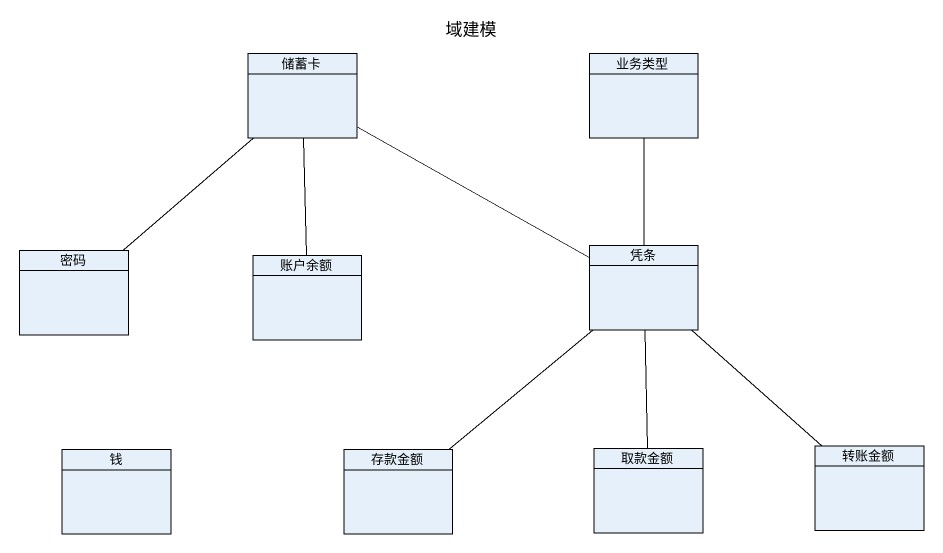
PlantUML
@startuml
title 域建模
hide circle
hide empty members
class 储蓄卡
class 业务类型
class 密码
class 账户余额
class 凭条
class 钱
class 存款金额
class 取款金额
class 转账金额
储蓄卡 -- 密码
储蓄卡 -- 账户余额
储蓄卡 -right- 凭条
业务类型 -- 凭条
凭条 -- 存款金额
凭条 -- 取款金额
凭条 -- 转账金额
@enduml
